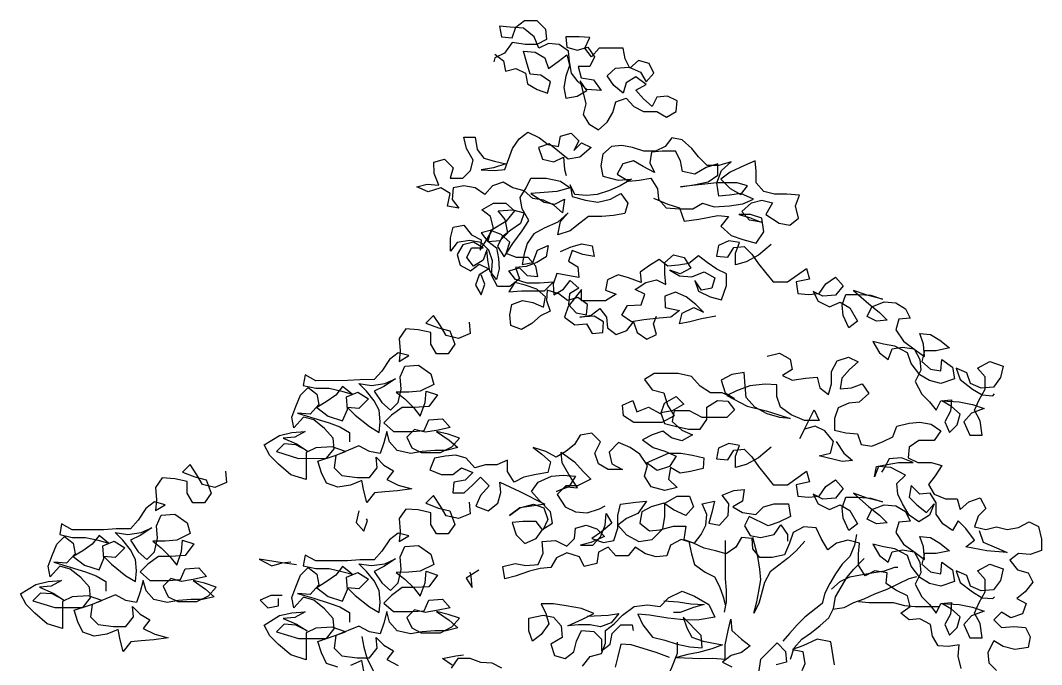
# Model space of a CAD drawing. Extents: x 3530 to 7347, y 5293 to 12601.
# Drawn here: x 4000 to 6632, y 10941 to 12601 of the extents above; entities that cross this region are included whole.
import ezdxf

# ---------------------------------------------------------------- set-up
doc = ezdxf.new("R2010")
doc.units = 0
doc.header["$LTSCALE"] = 150
doc.header["$MEASUREMENT"] = 0
doc.layers.get('0').update_dxf_attribs({"linetype": 'CONTINUOUS'})

msp = doc.modelspace()

# ---------------------------------------------------------------- linework, layer by layer
for points in [[(5222.4, 12514), (5244.6, 12496.8), (5249.6, 12469.6), (5276.8, 12477), (5301.5, 12464.7), (5306.5, 12437.5), (5331.2, 12422.7), (5358.4, 12412.8), (5365.8, 12442.5), (5341, 12459.8), (5313.9, 12462.2), (5303.9, 12494.3), (5296.5, 12521.5), (5326.2, 12519.1), (5350.9, 12504.3), (5360.8, 12477.1), (5385.5, 12494.4), (5407.7, 12511.7), (5415.2, 12484.6), (5405.3, 12457.4), (5400.4, 12427.7), (5405.3, 12400.5), (5435, 12405.5), (5459.7, 12420.3), (5442.4, 12445), (5457.3, 12385.7), (5449.9, 12358.6), (5464.7, 12333.9), (5489.4, 12319.1), (5511.7, 12338.8), (5526.5, 12363.6), (5533.9, 12390.8), (5561, 12400.7), (5580.8, 12378.4), (5605.5, 12366.1), (5640.1, 12366.1), (5664.9, 12351.3), (5689.6, 12366.2), (5692, 12393.4), (5667.3, 12405.7), (5640.1, 12403.2), (5627.8, 12378.5), (5605.5, 12398.2), (5585.7, 12420.5), (5612.9, 12435.3), (5585.7, 12455.1), (5561, 12440.2), (5553.6, 12413), (5528.9, 12432.8), (5511.6, 12457.5), (5533.8, 12477.2), (5568.4, 12479.8), (5598, 12467.4), (5612.9, 12442.7), (5632.6, 12465), (5620.3, 12489.7), (5593.1, 12497.1), (5570.8, 12477.3), (5558.5, 12502), (5553.5, 12529.2), (5491.7, 12529.1), (5472, 12506.8), (5454.7, 12529.1), (5467, 12556.3), (5439.8, 12558.7), (5405.2, 12558.7), (5407.7, 12531.5), (5434.9, 12524.1), (5462.1, 12531.6), (5479.4, 12506.9), (5467.1, 12482.1), (5437.4, 12482.1), (5444.8, 12452.5), (5477, 12447.5), (5496.8, 12420.4), (5459.7, 12422.8), (5437.4, 12442.6), (5420.1, 12464.8), (5415.1, 12494.4), (5412.6, 12521.6), (5387.9, 12538.9), (5360.7, 12541.3), (5336, 12529), (5323.7, 12558.6), (5296.4, 12580.8), (5261.8, 12583.3), (5234.7, 12585.7), (5239.6, 12558.5), (5266.8, 12556.1), (5276.7, 12583.3), (5298.9, 12600.6), (5331, 12600.6), (5353.3, 12578.4), (5355.8, 12551.2), (5331.1, 12538.8), (5301.4, 12538.8), (5266.8, 12543.7), (5247.1, 12516.5), (5222.4, 12504.1), (5219.9, 12494.3)], [(5631.6, 12142.3), (5668.7, 12127.5), (5698.4, 12117.7), (5710.8, 12083.1), (5747.8, 12088.1), (5797.3, 12098), (5824.4, 12095.5), (5804.7, 12070.8), (5831.9, 12046.1), (5861.6, 12036.3), (5896.2, 12026.4), (5915.9, 12056.1), (5910.9, 12090.7), (5881.3, 12100.5), (5851.6, 12100.5), (5878.8, 12093.1), (5908.5, 12080.8), (5878.8, 12085.7), (5859, 12107.9), (5883.7, 12130.2), (5910.9, 12137.6), (5938.1, 12130.2), (5920.8, 12100.6), (5955.4, 12078.4), (5982.6, 12073.4), (6004.9, 12090.8), (5997.4, 12122.9), (6007.3, 12150.1), (5975.1, 12152.5), (5943, 12152.5), (5915.8, 12159.9), (5896, 12182.1), (5896, 12211.8), (5893.5, 12238.9), (5866.3, 12226.6), (5829.3, 12209.2), (5804.6, 12191.9), (5829.3, 12167.2), (5856.5, 12152.4), (5873.8, 12174.7), (5846.6, 12182.1), (5794.7, 12182), (5700.8, 12172), (5735.4, 12177), (5772.5, 12184.5), (5797.2, 12201.8), (5797.1, 12231.4), (5767.5, 12221.5), (5737.9, 12204.2), (5705.7, 12211.6), (5700.8, 12238.8), (5688.4, 12263.5), (5653.8, 12263.4), (5626.6, 12260.9), (5621.7, 12233.7), (5634.1, 12209), (5604.4, 12223.8), (5579.7, 12238.6), (5552.5, 12231.2), (5537.7, 12204), (5567.4, 12186.7), (5594.5, 12189.2), (5624.2, 12194.2), (5641.5, 12167), (5644, 12139.9), (5663.8, 12117.6), (5698.4, 12115.2), (5733, 12115.2), (5757.7, 12130.1), (5787.4, 12120.2), (5826.9, 12122.7), (5861.5, 12127.7), (5888.7, 12140.1), (5856.5, 12154.9), (5826.9, 12149.9), (5799.7, 12147.4), (5794.7, 12182), (5807, 12214.1), (5831.7, 12236.4), (5799.6, 12226.5), (5770, 12226.5), (5747.7, 12248.7), (5730.4, 12270.9), (5705.6, 12293.1), (5678.5, 12298), (5661.2, 12275.8), (5636.5, 12263.4), (5606.8, 12263.4), (5577.2, 12273.2), (5550, 12278.2), (5522.8, 12275.7), (5500.6, 12255.9), (5495.7, 12226.2), (5500.6, 12199), (5540.2, 12189.2), (5574.8, 12191.7), (5545.1, 12174.4), (5518, 12162), (5485.8, 12152.1), (5458.7, 12149.6), (5429, 12152), (5416.6, 12176.7), (5421.6, 12147.1), (5456.2, 12137.2), (5488.3, 12132.3), (5520.4, 12139.7), (5547.6, 12154.6), (5564.9, 12129.9), (5557.5, 12102.7), (5527.9, 12097.7), (5498.2, 12095.2), (5463.6, 12095.2), (5441.4, 12077.9), (5416.7, 12058.1), (5384.6, 12048.2), (5392, 12082.8), (5411.7, 12105), (5384.6, 12080.3), (5350, 12065.4), (5322.8, 12050.6), (5305.6, 12025.9), (5298.2, 11998.7), (5293.2, 11971.5), (5320.4, 11976.5), (5332.8, 12008.6), (5359.9, 12021), (5355, 11991.3), (5330.3, 11976.5), (5303.1, 11966.6), (5276, 11964.1), (5285.9, 11934.4), (5261.2, 11914.6), (5229, 11914.6), (5214.2, 11944.2), (5216.6, 11981.3), (5206.7, 12008.5), (5186.9, 12028.2), (5157.3, 12033.1), (5125.1, 12028.2), (5107.9, 12005.9), (5107.8, 12040.5), (5115.2, 12067.7), (5142.4, 12072.7), (5162.2, 12048), (5186.9, 12035.6), (5184.5, 12008.5), (5201.8, 12035.7), (5219, 12065.3), (5211.6, 12095), (5189.3, 12112.3), (5219, 12129.6), (5251.1, 12129.6), (5273.3, 12109.9), (5251.1, 12082.7), (5214.1, 12060.4), (5186.9, 12052.9), (5204.2, 12030.7), (5236.4, 12033.2), (5256.1, 12053), (5248.7, 12087.6), (5231.3, 12109.8), (5268.4, 12112.3), (5298.1, 12104.9), (5288.2, 12077.7), (5263.5, 12060.4), (5241.3, 12043.1), (5228.9, 12018.4), (5246.3, 11991.2), (5268.5, 12025.8), (5293.2, 12058), (5310.4, 12085.2), (5293.1, 12114.8), (5288.1, 12144.5), (5302.9, 12169.2), (5315.3, 12193.9), (5354.8, 12194), (5391.9, 12186.6), (5416.6, 12169.3), (5382, 12159.4), (5349.9, 12156.9), (5315.3, 12154.4), (5349.9, 12132.2), (5377.1, 12127.3), (5401.8, 12139.6), (5396.9, 12105), (5374.7, 12124.8), (5347.5, 12137.1), (5320.3, 12142), (5298, 12161.8), (5268.4, 12169.2), (5243.6, 12184), (5216.5, 12174.1), (5196.7, 12151.8), (5172, 12169.1), (5142.3, 12174), (5115.1, 12169), (5112.7, 12139.4), (5130, 12117.1), (5100.4, 12122.1), (5107.7, 12154.2), (5083, 12169), (5050.9, 12159.1), (5021.2, 12171.4), (5048.4, 12178.9), (5078.1, 12176.4), (5065.7, 12206), (5065.6, 12235.7), (5092.8, 12243.1), (5115.1, 12220.9), (5107.7, 12193.7), (5139.8, 12193.8), (5159.6, 12213.5), (5167, 12240.7), (5149.6, 12270.4), (5142.2, 12300), (5171.9, 12300.1), (5176.8, 12267.9), (5194.1, 12245.7), (5221.3, 12238.3), (5251, 12230.9), (5218.9, 12221), (5186.8, 12216), (5221.4, 12213.6), (5248.5, 12216.1), (5268.3, 12270.5), (5285.5, 12295.2), (5307.8, 12312.5), (5337.4, 12297.7), (5359.7, 12280.5), (5386.9, 12275.5), (5391.8, 12302.7), (5419, 12310.2), (5438.8, 12290.4), (5426.4, 12265.7), (5446.2, 12285.5), (5470.9, 12273.1), (5441.3, 12248.4), (5411.6, 12243.4), (5362.2, 12282.9), (5335, 12273), (5344.9, 12243.4), (5374.6, 12236), (5399.3, 12248.4), (5401.8, 12216.2), (5406.7, 12201.4)], [(5392.1, 12004.8), (5419.3, 12017.2), (5446.5, 12024.6), (5473.7, 12019.7), (5478.6, 11992.5), (5449, 11997.4), (5421.8, 12007.3), (5411.9, 11980.1), (5436.6, 11965.3), (5439.1, 11938.1), (5409.5, 11943), (5382.3, 11948), (5372.4, 11920.8), (5374.9, 11893.6), (5399.6, 11908.4), (5416.9, 11930.7), (5439.2, 11910.9), (5414.5, 11896.1), (5412, 11868.9), (5431.8, 11846.7), (5459, 11841.8), (5461.4, 11868.9), (5436.7, 11886.2), (5409.5, 11878.8), (5387.3, 11896.1), (5357.6, 11905.9), (5355.2, 11878.7), (5365.1, 11851.6), (5340.4, 11839.2), (5318.2, 11819.4), (5291, 11804.5), (5263.8, 11814.4), (5261.3, 11841.6), (5266.2, 11868.8), (5293.4, 11878.7), (5320.6, 11873.8), (5347.8, 11861.4), (5352.7, 11888.6), (5330.4, 11908.4), (5300.8, 11918.2), (5273.6, 11925.6), (5258.8, 11900.9), (5290.9, 11903.4), (5350.2, 11903.4), (5372.4, 11925.7), (5337.8, 11923.2), (5305.7, 11923.2), (5276, 11933), (5258.7, 11955.3), (5285.9, 11962.7), (5305.7, 11942.9), (5332.9, 11940.5), (5327.9, 11967.7), (5308.1, 11989.9), (5278.5, 11989.9), (5251.3, 11999.7), (5261.1, 12029.4), (5238.9, 12049.1), (5211.7, 12059), (5204.3, 12031.8), (5226.5, 12014.5), (5231.5, 11987.4), (5234, 11960.2), (5226.6, 11933), (5209.3, 11955.2), (5204.3, 11982.4), (5201.8, 12009.6), (5192, 11982.4), (5167.3, 11967.5), (5150, 11989.7), (5162.3, 12014.5), (5192, 12014.5), (5167.2, 12029.3), (5140, 12021.9), (5125.2, 11997.1), (5132.7, 11970), (5159.9, 11955.2), (5182.1, 11972.5), (5206.8, 11960.1), (5182.1, 11945.3), (5172.3, 11918.1), (5187.1, 11893.4), (5197, 11920.6), (5187.1, 11945.3)], [(5934.5, 12023), (5902.4, 11995.8), (5870.3, 11978.4), (5843.1, 11971), (5843.1, 12000.7), (5852.9, 12027.9), (5825.7, 12032.8), (5798.6, 12020.4), (5793.6, 11993.2), (5823.3, 11990.8), (5838.1, 12015.5), (5865.3, 12018), (5885.1, 11998.2), (5902.4, 11973.5), (5919.7, 11951.3), (5939.5, 11926.6), (5976.6, 11926.6), (6026, 11961.3), (6033.4, 11934.1), (5998.8, 11926.7), (6003.8, 11897), (6031, 11894.6), (6058.2, 11897.1), (6075.4, 11921.8), (6100.1, 11939.1), (6119.9, 11916.9), (6100.2, 11892.2), (6068.1, 11889.7), (6043.3, 11902), (6055.7, 11877.3), (6085.4, 11862.5), (6112.5, 11874.9), (6137.3, 11860.1), (6157.1, 11825.5), (6134.8, 11808.2), (6120, 11840.3), (6117.5, 11867.5), (6127.4, 11894.7), (6159.5, 11894.7), (6191.6, 11892.2), (6221.3, 11882.4), (6181.7, 11892.2), (6147.1, 11904.6), (6186.7, 11870), (6213.9, 11847.8), (6233.7, 11828), (6206.5, 11825.5), (6181.8, 11837.9), (6194.1, 11862.6), (6226.2, 11875), (6255.9, 11872.5), (6280.6, 11857.7), (6293, 11833), (6263.3, 11830.5), (6255.9, 11803.3), (6275.7, 11773.7), (6305.4, 11751.5), (6330.1, 11734.2), (6327.6, 11766.3), (6317.7, 11793.5), (6344.9, 11791.1), (6369.6, 11776.3), (6394.4, 11756.5), (6359.8, 11749.1), (6330.1, 11749), (6322.7, 11721.9), (6345, 11702.1), (6372.2, 11697.2), (6374.6, 11726.8), (6401.8, 11707.1), (6406.8, 11677.4), (6372.2, 11665.1), (6342.6, 11672.4), (6317.8, 11687.2), (6295.6, 11716.9), (6285.7, 11744.1), (6253.5, 11761.3), (6223.9, 11766.2), (6196.7, 11773.6), (6214, 11744), (6236.2, 11726.7), (6246.1, 11753.9), (6273.3, 11758.9), (6302.9, 11754), (6317.8, 11726.8), (6320.3, 11699.6), (6305.5, 11669.9), (6322.8, 11637.8), (6342.6, 11618.1), (6359.9, 11595.9), (6372.3, 11620.6), (6399.4, 11623.1), (6397, 11593.4), (6382.2, 11566.2), (6394.6, 11539), (6414.3, 11558.8), (6421.7, 11586), (6399.5, 11605.8), (6374.7, 11620.6), (6419.2, 11618.1), (6453.8, 11610.8), (6483.5, 11600.9), (6451.4, 11588.5), (6431.6, 11566.3), (6446.5, 11531.7), (6478.6, 11531.7), (6473.6, 11568.8), (6458.8, 11595.9), (6471.1, 11623.1), (6485.9, 11650.3), (6485.9, 11682.5), (6466.1, 11704.7), (6498.2, 11722), (6532.8, 11709.7), (6525.4, 11680), (6508.1, 11655.3), (6476, 11652.8), (6448.8, 11665.1), (6438.9, 11692.3), (6411.7, 11704.6), (6421.6, 11675), (6453.8, 11650.3), (6478.5, 11635.5), (6505.7, 11633.1), (6510.6, 11638)], [(5792.1, 11838.6), (5755, 11831.2), (5725.4, 11823.7), (5698.2, 11818.8), (5705.6, 11846), (5735.2, 11860.8), (5759.9, 11848.5), (5740.1, 11868.2), (5715.4, 11888), (5688.2, 11900.3), (5661, 11890.4), (5661.1, 11860.7), (5698.1, 11853.4), (5675.9, 11836), (5646.3, 11833.5), (5606.7, 11828.6), (5574.6, 11823.6), (5549.9, 11840.9), (5564.7, 11865.6), (5599.3, 11868.1), (5609.1, 11895.3), (5584.4, 11907.6), (5611.6, 11924.9), (5638.8, 11932.4), (5663.5, 11920.1), (5661, 11947.2), (5661, 11976.9), (5683.2, 11996.7), (5710.4, 11989.3), (5727.7, 11962.1), (5700.5, 11947.3), (5673.3, 11957.1), (5698.1, 11942.3), (5730.2, 11939.9), (5762.3, 11952.3), (5789.5, 11937.5), (5782.1, 11910.3), (5754.9, 11905.3), (5737.6, 11930), (5747.5, 11902.8), (5777.2, 11888), (5806.9, 11880.6), (5819.2, 11917.7), (5819.1, 11947.4), (5794.4, 11959.7), (5769.7, 11977), (5747.4, 11994.3), (5722.7, 11974.5), (5695.6, 11969.5), (5668.4, 11967), (5646.1, 11984.3), (5621.4, 11969.4), (5596.7, 11952.1), (5599.2, 11924.9), (5567.1, 11937.3), (5539.9, 11944.7), (5512.7, 11932.3), (5507.8, 11905.1), (5535, 11895.2), (5507.8, 11877.9), (5446.1, 11877.8), (5446, 11907.5), (5411.5, 11863), (5401.6, 11835.8), (5428.8, 11816), (5458.5, 11818.5), (5473.3, 11793.8), (5500.5, 11796.3), (5502.9, 11823.5), (5478.2, 11838.3), (5441.2, 11835.8), (5470.8, 11840.8), (5493, 11858.1), (5510.3, 11835.9), (5512.8, 11808.7), (5535.1, 11791.4), (5562.3, 11801.3), (5579.6, 11823.6), (5589.5, 11796.4), (5614.2, 11779.1), (5638.9, 11791.5), (5631.5, 11818.7), (5638.8, 11838.5)], [(5156.2, 11823.4), (5158.7, 11793.7), (5129, 11781.3), (5096.9, 11788.7), (5082, 11813.4), (5064.7, 11840.6), (5045, 11820.8), (5077.1, 11808.5), (5106.8, 11801.1), (5119.2, 11766.5), (5101.9, 11741.8), (5072.2, 11741.7), (5057.4, 11766.4), (5057.3, 11796.1), (5025.2, 11803.5), (4993.1, 11805.9), (4975.8, 11781.2), (4978.3, 11749.1), (4975.9, 11721.9), (5000.6, 11736.7), (4973.4, 11744.1), (4951.2, 11726.8), (4931.4, 11697.1), (4911.7, 11674.9), (4874.6, 11674.8), (4842.5, 11672.3), (4760.9, 11672.2), (4733.7, 11687.1), (4728.8, 11659.9), (4760.9, 11652.5), (4795.5, 11652.5), (4827.7, 11645.1), (4854.9, 11637.7), (4830.1, 11657.5), (4812.8, 11635.2), (4788.1, 11617.9), (4763.4, 11603.1), (4793.1, 11580.8), (4830.2, 11568.5), (4842.5, 11598.2), (4840, 11630.3), (4869.7, 11642.7), (4896.9, 11625.4), (4872.2, 11600.7), (4842.5, 11603.1), (4862.3, 11583.4), (4899.4, 11553.8), (4924.1, 11539), (4926.6, 11566.1), (4924.1, 11595.8), (4911.7, 11620.5), (4891.9, 11645.2), (4872.1, 11664.9), (4904.3, 11660), (4938.9, 11665), (4966, 11677.4), (4936.4, 11657.6), (4911.7, 11645.2), (4931.5, 11615.6), (4953.7, 11595.8), (4973.5, 11615.6), (4980.9, 11650.2), (4978.4, 11682.3), (4990.7, 11709.5), (5025.3, 11712), (5057.4, 11689.8), (5064.9, 11662.6), (5030.3, 11645.3), (5000.7, 11642.8), (4968.5, 11642.8), (4990.8, 11625.5), (5013, 11603.3), (5030.4, 11581.1), (5042.7, 11615.7), (5045.1, 11645.3), (5074.8, 11635.5), (5052.6, 11605.8), (5015.5, 11603.3), (4983.4, 11603.3), (4956.2, 11583.5), (4936.5, 11563.7), (4961.2, 11541.5), (5010.6, 11541.5), (5040.3, 11544), (5052.6, 11571.2), (5087.2, 11573.7), (5107, 11551.5), (5072.4, 11544), (5042.8, 11539.1), (5015.6, 11546.4), (4995.8, 11526.7), (5008.2, 11499.5), (5032.9, 11487.2), (5082.3, 11487.2), (5112, 11502.1), (5131.7, 11524.3), (5102.1, 11534.2), (5072.4, 11541.6), (5104.6, 11519.3), (5126.8, 11499.6), (5097.2, 11492.2), (5067.5, 11492.1), (5035.4, 11489.6), (5005.7, 11484.7), (4971.1, 11492), (4951.3, 11514.3), (4943.9, 11541.4), (4936.5, 11511.8), (4926.7, 11484.6), (4899.5, 11489.5), (4872.3, 11504.3), (4813, 11479.5), (4808.1, 11447.4), (4827.9, 11427.7), (4867.4, 11422.8), (4899.5, 11422.8), (4919.3, 11447.5), (4916.8, 11474.7), (4936.6, 11454.9), (4961.3, 11440.1), (4944, 11417.9), (4973.7, 11403.1), (5008.3, 11393.2), (4971.2, 11388.2), (4939.1, 11385.7), (4911.9, 11383.3), (4892.2, 11358.5), (4884.7, 11388.2), (4879.8, 11415.3), (4850.1, 11403), (4818, 11398), (4788.3, 11407.9), (4776, 11435), (4766, 11464.7), (4810.5, 11479.5), (4837.7, 11489.4), (4803.1, 11501.8), (4761.1, 11499.3), (4736.4, 11486.9), (4736.4, 11417.7), (4696.9, 11430), (4664.7, 11457.2), (4642.5, 11479.4), (4627.6, 11506.6), (4667.1, 11531.3), (4699.3, 11538.7), (4733.9, 11541.2), (4706.7, 11526.4), (4677, 11523.9), (4711.6, 11509.1), (4738.8, 11491.8), (4709.2, 11506.6), (4679.5, 11509.1), (4659.8, 11489.3), (4716.6, 11472), (4788.3, 11472.1), (4808, 11496.8), (4805.5, 11524), (4783.3, 11548.7), (4756.1, 11570.9), (4728.9, 11578.3), (4704.2, 11551.1), (4699.2, 11578.3), (4709.1, 11605.5), (4721.4, 11635.1), (4741.2, 11654.9), (4763.4, 11637.7), (4768.4, 11610.5), (4746.2, 11585.7), (4714, 11588.2), (4756.1, 11575.9), (4795.6, 11563.5), (4822.8, 11553.7), (4847.5, 11538.9), (4847.6, 11514.2)], [(5924.4, 11735.2), (5956.5, 11742.7), (5983.7, 11727.9), (5988.7, 11700.7), (5964, 11685.8), (5988.7, 11673.5), (6023.3, 11678.5), (6052.9, 11681), (6060.4, 11653.8), (6082.6, 11636.5), (6090, 11663.7), (6090, 11695.8), (6104.8, 11723), (6134.4, 11732.9), (6159.2, 11720.6), (6136.9, 11700.8), (6117.2, 11678.6), (6112.3, 11651.4), (6141.9, 11653.9), (6169.1, 11663.8), (6186.4, 11639.1), (6161.7, 11616.8), (6134.5, 11614.3), (6107.4, 11601.9), (6097.5, 11574.8), (6097.5, 11545.1), (6127.2, 11537.7), (6156.9, 11535.3), (6166.8, 11508.1), (6194, 11503.2), (6223.6, 11515.6), (6248.3, 11527.9), (6258.2, 11555.1), (6290.3, 11562.6), (6317.5, 11565.1), (6347.1, 11560.2), (6371.9, 11542.9), (6354.6, 11518.2), (6315, 11518.1), (6290.3, 11500.8), (6287.9, 11473.6), (6312.6, 11461.3), (6347.2, 11461.3), (6374.4, 11453.9), (6357.1, 11426.7), (6339.9, 11404.5), (6354.7, 11379.8), (6384.4, 11367.4), (6414, 11367.5), (6421.5, 11340.3), (6443.7, 11360.1), (6473.3, 11370), (6488.2, 11342.8), (6468.4, 11323), (6458.6, 11295.8), (6488.2, 11288.4), (6515.4, 11295.9), (6542.6, 11288.5), (6572.2, 11293.5), (6599.4, 11308.3), (6624.1, 11296), (6631.6, 11263.9), (6631.6, 11234.2), (6602, 11224.3), (6572.3, 11226.7), (6550.1, 11209.4), (6569.9, 11184.7), (6597.1, 11177.3), (6609.4, 11152.6), (6589.7, 11127.9), (6567.5, 11110.6), (6592.2, 11098.3), (6582.3, 11071.1), (6552.7, 11061.2), (6528, 11076), (6508.2, 11056.2), (6528, 11036.4), (6560.1, 11038.9), (6589.8, 11036.5), (6602.2, 11011.8), (6597.2, 10984.6), (6562.7, 10979.6), (6533, 10987), (6508.3, 11001.8), (6493.5, 10972.1), (6496, 10945), (6515.7, 10925.2)], [(6102.5, 11515.5), (6122.3, 11485.8), (6144.6, 11466.1), (6117.4, 11463.6), (6058.1, 11478.3), (6087.7, 11485.8), (6095.1, 11515.4), (6072.8, 11542.6), (6048.1, 11554.9), (6020.9, 11547.5), (6008.6, 11522.8), (6045.6, 11596.9), (6058, 11569.8), (6020.9, 11569.7), (5986.3, 11584.5), (5959.1, 11604.3), (5949.2, 11631.5), (5949.2, 11661.1), (5919.5, 11663.6), (5880, 11658.6), (5845.4, 11646.2), (5820.7, 11633.8), (5872.6, 11606.7), (5922, 11594.4), (5954.2, 11584.5), (5983.8, 11574.7), (5956.7, 11577.1), (5924.5, 11587), (5892.4, 11604.2), (5870.1, 11628.9), (5867.6, 11658.6), (5865.1, 11693.2), (5833, 11688.2), (5805.8, 11673.3), (5815.7, 11641.2), (5840.5, 11626.4), (5808.3, 11641.2), (5778.7, 11641.2), (5751.5, 11658.5), (5729.2, 11683.2), (5694.6, 11690.5), (5632.8, 11690.5), (5608.1, 11675.6), (5627.9, 11648.5), (5657.6, 11641.1), (5667.5, 11609), (5684.8, 11581.8), (5652.7, 11564.5), (5581, 11564.4), (5553.8, 11581.7), (5551.3, 11608.9), (5578.5, 11621.2), (5588.4, 11591.6), (5618.1, 11604), (5650.2, 11586.7), (5660.1, 11613.9), (5689.7, 11631.2), (5709.5, 11611.5), (5679.9, 11594.1), (5650.2, 11589.2), (5660.1, 11562), (5687.3, 11554.6), (5721.9, 11547.2), (5751.6, 11547.3), (5768.8, 11572), (5768.8, 11604.1), (5796, 11621.4), (5823.2, 11619), (5840.5, 11596.8), (5820.7, 11577), (5756.5, 11576.9), (5724.3, 11594.2), (5684.8, 11594.1), (5679.9, 11567), (5704.6, 11544.7), (5731.8, 11532.4), (5704.6, 11517.6), (5677.5, 11524.9), (5655.2, 11542.2), (5628, 11532.3), (5603.3, 11519.9), (5630.5, 11500.2), (5660.2, 11490.3), (5689.9, 11478), (5672.6, 11450.8), (5640.5, 11440.9), (5613.3, 11460.6), (5670.1, 11485.4), (5702.2, 11485.4), (5731.9, 11480.5), (5761.5, 11473.1), (5759.1, 11445.9), (5727, 11438.5), (5699.8, 11433.5), (5675.1, 11448.3), (5670.1, 11418.7), (5692.4, 11396.5), (5660.3, 11389), (5625.7, 11398.9), (5608.3, 11426), (5615.7, 11453.2), (5595.9, 11482.9), (5571.2, 11500.1), (5541.5, 11512.5), (5516.9, 11487.7), (5524.3, 11458.1), (5551.5, 11443.3), (5514.4, 11443.2), (5489.7, 11458.1), (5479.8, 11485.2), (5494.6, 11514.9), (5472.3, 11537.1), (5442.7, 11532.1), (5427.9, 11507.4), (5405.6, 11490.1), (5380.9, 11475.2), (5353.8, 11490.1), (5321.6, 11499.9), (5343.9, 11482.6), (5366.1, 11462.9), (5358.7, 11435.7), (5329.1, 11430.7), (5297, 11423.3), (5272.3, 11410.9), (5255, 11438.1), (5254.9, 11467.7), (5227.8, 11455.3), (5198.1, 11455.3), (5170.9, 11447.9), (5148.7, 11472.6), (5121.5, 11480), (5094.3, 11477.5), (5067.1, 11472.5), (5054.8, 11442.8), (5084.4, 11430.5), (5114.1, 11430.5), (5136.3, 11447.8), (5166, 11435.5), (5146.2, 11415.7), (5116.6, 11410.8), (5114.1, 11383.6), (5143.8, 11383.6), (5166, 11403.4), (5185.8, 11423.2), (5208, 11401), (5185.8, 11376.2), (5173.5, 11349), (5205.6, 11336.7), (5230.3, 11356.5), (5237.7, 11383.7), (5235.2, 11410.9), (5287.1, 11386.2), (5351.4, 11354.1), (5316.8, 11349.2), (5287.2, 11344.2), (5260, 11324.4), (5287.2, 11344.2), (5321.8, 11354.1), (5348.9, 11344.2), (5358.9, 11314.6), (5346.5, 11287.4), (5329.2, 11309.6), (5294.6, 11309.6), (5267.4, 11307.1), (5277.3, 11275), (5299.6, 11252.8), (5329.2, 11265.1), (5346.5, 11289.9), (5371.2, 11304.7), (5366.3, 11334.4), (5336.6, 11364), (5316.8, 11386.2), (5334.1, 11411), (5368.6, 11425.8), (5398.3, 11428.3), (5430.4, 11425.9), (5413.1, 11398.7), (5381, 11386.3), (5408.2, 11398.7), (5435.4, 11396.2), (5413.1, 11430.8), (5395.8, 11460.4), (5393.3, 11487.6), (5427.9, 11462.9), (5450.2, 11438.2), (5470, 11418.5), (5435.4, 11401.2), (5405.7, 11401.1), (5383.5, 11378.9), (5403.3, 11346.8), (5430.5, 11334.4), (5460.2, 11332), (5492.3, 11341.9), (5507.1, 11349.3)], [(5934.5, 11500.5), (5902.4, 11473.3), (5870.3, 11455.9), (5843.1, 11448.5), (5843.1, 11478.1), (5852.9, 11505.3), (5825.7, 11510.3), (5798.6, 11497.9), (5793.6, 11470.7), (5823.3, 11468.2), (5838.1, 11493), (5865.3, 11495.5), (5885.1, 11475.7), (5902.4, 11451), (5919.7, 11428.8), (5939.5, 11404.1), (5976.6, 11404.1), (6026, 11438.8), (6033.4, 11411.6), (5998.8, 11404.1), (6003.8, 11374.5), (6031, 11372.1), (6058.2, 11374.5), (6075.4, 11399.3), (6100.1, 11416.6), (6119.9, 11394.4), (6100.2, 11369.6), (6068.1, 11367.1), (6043.3, 11379.5), (6055.7, 11354.8), (6085.4, 11340), (6112.5, 11352.4), (6137.3, 11337.6), (6157.1, 11303), (6134.8, 11285.7), (6120, 11317.8), (6117.5, 11344.9), (6127.4, 11372.1), (6159.5, 11372.2), (6191.6, 11369.7), (6221.3, 11359.9), (6181.7, 11369.7), (6147.1, 11382), (6186.7, 11347.5), (6213.9, 11325.3), (6233.7, 11305.5), (6206.5, 11303), (6181.8, 11315.4), (6194.1, 11340.1), (6226.2, 11352.5), (6255.9, 11350), (6280.6, 11335.2), (6293, 11310.5), (6263.3, 11308), (6255.9, 11280.8), (6275.7, 11251.2), (6305.4, 11229), (6330.1, 11211.7), (6327.6, 11243.8), (6317.7, 11271), (6344.9, 11268.5), (6369.6, 11253.7), (6394.4, 11234), (6359.8, 11226.6), (6330.1, 11226.5), (6322.7, 11199.3), (6345, 11179.6), (6372.2, 11174.7), (6374.6, 11204.3), (6401.8, 11184.6), (6406.8, 11154.9), (6372.2, 11142.5), (6342.6, 11149.9), (6317.8, 11164.7), (6295.6, 11194.4), (6285.7, 11221.5), (6253.5, 11238.8), (6223.9, 11243.7), (6196.7, 11251.1), (6214, 11221.5), (6236.2, 11204.2), (6246.1, 11231.4), (6273.3, 11236.4), (6302.9, 11231.4), (6317.8, 11204.3), (6320.3, 11177.1), (6305.5, 11147.4), (6322.8, 11115.3), (6342.6, 11095.6), (6359.9, 11073.3), (6372.3, 11098.1), (6399.4, 11100.6), (6397, 11070.9), (6382.2, 11043.7), (6394.6, 11016.5), (6414.3, 11036.3), (6421.7, 11063.5), (6399.5, 11083.3), (6374.7, 11098.1), (6419.2, 11095.6), (6453.8, 11088.2), (6483.5, 11078.4), (6451.4, 11066), (6431.6, 11043.7), (6446.5, 11009.2), (6478.6, 11009.2), (6473.6, 11046.3), (6458.8, 11073.4), (6471.1, 11100.6), (6485.9, 11127.8), (6485.9, 11159.9), (6466.1, 11182.2), (6498.2, 11199.5), (6532.8, 11187.2), (6525.4, 11157.5), (6508.1, 11132.8), (6476, 11130.3), (6448.8, 11142.6), (6438.9, 11169.8), (6411.7, 11182.1), (6421.6, 11152.5), (6453.8, 11127.8), (6478.5, 11113), (6505.7, 11110.5), (6510.6, 11115.5)], [(4528.2, 11439.3), (4530.7, 11409.6), (4501.1, 11397.2), (4469, 11404.6), (4454.1, 11429.3), (4436.8, 11456.5), (4417, 11436.7), (4449.2, 11424.4), (4478.8, 11417), (4491.2, 11382.4), (4473.9, 11357.7), (4444.3, 11357.6), (4429.4, 11382.3), (4429.4, 11412), (4397.3, 11419.4), (4365.1, 11421.8), (4347.9, 11397.1), (4350.4, 11365), (4347.9, 11337.8), (4372.6, 11352.6), (4345.4, 11360), (4323.2, 11342.7), (4303.5, 11313), (4283.7, 11290.8), (4246.6, 11290.7), (4214.5, 11288.2), (4133, 11288.2), (4105.8, 11303), (4100.9, 11275.8), (4133, 11268.4), (4167.6, 11268.4), (4199.7, 11261), (4226.9, 11253.7), (4202.2, 11273.4), (4184.9, 11251.1), (4160.2, 11233.8), (4135.5, 11219), (4165.2, 11196.8), (4202.3, 11184.4), (4214.6, 11214.1), (4212.1, 11246.2), (4241.7, 11258.6), (4268.9, 11241.3), (4244.2, 11216.6), (4214.6, 11219), (4234.4, 11199.3), (4271.5, 11169.7), (4296.2, 11154.9), (4298.6, 11182.1), (4296.1, 11211.7), (4283.8, 11236.4), (4264, 11261.1), (4244.2, 11280.9), (4276.3, 11275.9), (4310.9, 11280.9), (4338.1, 11293.3), (4308.4, 11273.5), (4283.7, 11261.1), (4303.5, 11231.5), (4325.8, 11211.7), (4345.5, 11231.5), (4352.9, 11266.1), (4350.4, 11298.2), (4362.8, 11325.4), (4397.4, 11327.9), (4429.5, 11305.7), (4436.9, 11278.6), (4402.4, 11261.2), (4372.7, 11258.7), (4340.6, 11258.7), (4362.8, 11241.4), (4385.1, 11219.2), (4402.4, 11197), (4414.7, 11231.6), (4417.2, 11261.2), (4446.8, 11251.4), (4424.6, 11221.7), (4387.6, 11219.2), (4355.4, 11219.2), (4328.3, 11199.4), (4308.5, 11179.6), (4333.3, 11157.4), (4382.7, 11157.4), (4412.3, 11159.9), (4424.7, 11187.1), (4459.3, 11189.6), (4479.1, 11167.4), (4444.5, 11159.9), (4414.8, 11155), (4387.6, 11162.4), (4367.9, 11142.6), (4380.3, 11115.4), (4405, 11103.1), (4454.4, 11103.1), (4484, 11118), (4503.8, 11140.2), (4474.1, 11150.1), (4444.5, 11157.5), (4476.6, 11135.3), (4498.9, 11115.5), (4469.2, 11108.1), (4439.6, 11108), (4407.4, 11105.5), (4377.8, 11100.6), (4343.2, 11108), (4323.4, 11130.2), (4316, 11157.4), (4308.6, 11127.7), (4298.7, 11100.5), (4271.5, 11105.4), (4244.3, 11120.2), (4185, 11095.5), (4180.1, 11063.3), (4199.9, 11043.6), (4239.5, 11038.7), (4271.6, 11038.7), (4291.3, 11063.4), (4288.8, 11090.6), (4308.6, 11070.9), (4333.4, 11056), (4316.1, 11033.8), (4345.7, 11019), (4380.3, 11009.1), (4343.3, 11004.2), (4311.2, 11001.7), (4284, 10999.2), (4264.2, 10974.4), (4256.8, 11004.1), (4251.8, 11031.3), (4222.2, 11018.9), (4190.1, 11013.9), (4160.4, 11023.8), (4148, 11050.9), (4138.1, 11080.6), (4182.6, 11095.5), (4209.7, 11105.4), (4175.1, 11117.7), (4133.1, 11115.2), (4108.4, 11102.8), (4108.5, 11033.6), (4068.9, 11045.9), (4036.8, 11073.1), (4014.5, 11095.3), (3999.7, 11122.5), (4039.2, 11147.2), (4071.3, 11154.7), (4105.9, 11157.2), (4078.7, 11142.3), (4049.1, 11139.8), (4083.7, 11125), (4110.9, 11107.7), (4081.2, 11122.5), (4051.6, 11125), (4031.8, 11105.2), (4088.7, 11088), (4160.3, 11088), (4180.1, 11112.7), (4177.6, 11139.9), (4155.3, 11164.6), (4128.1, 11186.8), (4100.9, 11194.2), (4076.2, 11167), (4071.3, 11194.2), (4081.1, 11221.4), (4093.5, 11251.1), (4113.2, 11270.8), (4135.5, 11253.6), (4140.4, 11226.4), (4118.2, 11201.7), (4086.1, 11204.1), (4128.1, 11191.8), (4167.7, 11179.5), (4194.9, 11169.6), (4219.6, 11154.8), (4219.6, 11130.1)], [(6470.9, 11286), (6480.8, 11256.3), (6515.5, 11241.5), (6542.7, 11229.2), (6490.8, 11234.1), (6436.4, 11243.9), (6458.6, 11261.2), (6436.3, 11290.9), (6416.5, 11310.6), (6401.7, 11285.9), (6377, 11303.2), (6359.7, 11327.9), (6359.7, 11357.5), (6344.8, 11382.2), (6317.6, 11379.7), (6295.4, 11401.9), (6290.5, 11372.3), (6310.2, 11352.5), (6335, 11332.8), (6354.7, 11355.1), (6342.4, 11325.4), (6315.2, 11308.1), (6290.5, 11325.3), (6273.2, 11355), (6260.8, 11379.7), (6258.3, 11406.9), (6280.5, 11429.1), (6243.4, 11448.9), (6211.3, 11451.3), (6201.4, 11424.1), (6206.4, 11451.3), (6233.5, 11456.3), (6263.2, 11461.2), (6300.3, 11461.3), (6270.6, 11473.6), (6238.5, 11471.1), (6226.1, 11446.4), (6218.7, 11436.5)], [(5156.2, 11358.9), (5158.7, 11329.2), (5129, 11316.9), (5096.9, 11324.2), (5082, 11348.9), (5064.7, 11376.1), (5045, 11356.3), (5077.1, 11344), (5106.8, 11336.6), (5119.2, 11302), (5101.9, 11277.3), (5072.2, 11277.3), (5057.4, 11302), (5057.3, 11331.6), (5025.2, 11339), (4993.1, 11341.4), (4975.8, 11316.7), (4978.3, 11284.6), (4975.9, 11257.4), (5000.6, 11272.3), (4973.4, 11279.6), (4951.2, 11262.3), (4931.4, 11232.7), (4911.7, 11210.4), (4874.6, 11210.4), (4842.5, 11207.9), (4760.9, 11207.8), (4733.7, 11222.6), (4728.8, 11195.4), (4760.9, 11188), (4795.5, 11188.1), (4827.7, 11180.7), (4854.9, 11173.3), (4830.1, 11193), (4812.8, 11170.8), (4788.1, 11153.4), (4763.4, 11138.6), (4793.1, 11116.4), (4830.2, 11104.1), (4842.5, 11133.7), (4840, 11165.9), (4869.7, 11178.2), (4896.9, 11161), (4872.2, 11136.2), (4842.5, 11138.7), (4862.3, 11118.9), (4899.4, 11089.3), (4924.1, 11074.5), (4926.6, 11101.7), (4924.1, 11131.3), (4911.7, 11156), (4891.9, 11180.7), (4872.1, 11200.5), (4904.3, 11195.6), (4938.9, 11200.5), (4966, 11212.9), (4936.4, 11193.1), (4911.7, 11180.7), (4931.5, 11151.1), (4953.7, 11131.4), (4973.5, 11151.1), (4980.9, 11185.7), (4978.4, 11217.9), (4990.7, 11245.1), (5025.3, 11247.6), (5057.4, 11225.4), (5064.9, 11198.2), (5030.3, 11180.9), (5000.7, 11178.4), (4968.5, 11178.3), (4990.8, 11161), (5013, 11138.8), (5030.4, 11116.6), (5042.7, 11151.2), (5045.1, 11180.9), (5074.8, 11171), (5052.6, 11141.3), (5015.5, 11138.8), (4983.4, 11138.8), (4956.2, 11119), (4936.5, 11099.2), (4961.2, 11077), (5010.6, 11077), (5040.3, 11079.5), (5052.6, 11106.7), (5087.2, 11109.2), (5107, 11087), (5072.4, 11079.6), (5042.8, 11074.6), (5015.6, 11082), (4995.8, 11062.2), (5008.2, 11035), (5032.9, 11022.7), (5082.3, 11022.7), (5112, 11037.6), (5131.7, 11059.9), (5102.1, 11069.7), (5072.4, 11077.1), (5104.6, 11054.9), (5126.8, 11035.1), (5097.2, 11027.7), (5067.5, 11027.7), (5035.4, 11025.2), (5005.7, 11020.2), (4971.1, 11027.6), (4951.3, 11049.8), (4943.9, 11077), (4936.5, 11047.3), (4926.7, 11020.1), (4899.5, 11025), (4872.3, 11039.8), (4813, 11015.1), (4808.1, 10983), (4827.9, 10963.2), (4867.4, 10958.3), (4899.5, 10958.3), (4919.3, 10983.1), (4916.8, 11010.2), (4936.6, 10990.5), (4961.3, 10975.7), (4944, 10953.4), (4973.7, 10938.6)], [(6424.3, 10930.1), (6416.9, 10962.2), (6419.3, 10991.8), (6392.1, 10986.9), (6364.9, 10989.3), (6350.1, 11014), (6345.1, 11043.7), (6317.9, 11058.5), (6290.7, 11056), (6268.5, 11073.3), (6293.2, 11090.6), (6285.7, 11117.7), (6256.1, 11132.5), (6231.4, 11149.8), (6233.8, 11177), (6201.7, 11181.9), (6177, 11169.5), (6159.6, 11196.7), (6159.6, 11226.4), (6162.1, 11253.6), (6132.4, 11260.9), (6102.8, 11253.5), (6080.5, 11236.2), (6063.2, 11265.8), (6050.8, 11293), (6018.7, 11295.4), (5991.5, 11280.6), (5981.7, 11253.4), (5969.3, 11223.7), (5937.2, 11216.3), (5905.1, 11216.3), (5887.8, 11238.5), (5885.3, 11265.7), (5858.1, 11268.1), (5843.3, 11243.4), (5818.6, 11226.1), (5791.4, 11233.4), (5761.7, 11240.8), (5734.5, 11253.2), (5702.4, 11263), (5675.2, 11248.2), (5665.4, 11221), (5638.2, 11218.5), (5611, 11225.9), (5583.8, 11243.1), (5566.5, 11220.9), (5534.4, 11220.9), (5514.6, 11243.1), (5489.9, 11230.7), (5485, 11201), (5452.9, 11193.6), (5440.5, 11218.3), (5408.4, 11228.2), (5381.2, 11215.8), (5366.4, 11191), (5339.2, 11188.5), (5312, 11181.1), (5275, 11168.7), (5247.8, 11161.3), (5242.8, 11193.4), (5274.9, 11200.8), (5302.1, 11195.9), (5334.2, 11198.4), (5346.6, 11228.1), (5344.1, 11257.7), (5378.7, 11260.3), (5408.3, 11245.5), (5428.1, 11265.2), (5430.5, 11292.4), (5457.7, 11299.9), (5484.9, 11290), (5504.7, 11270.3), (5470.1, 11255.4), (5442.9, 11248), (5475.1, 11248), (5494.8, 11270.2), (5507.1, 11299.9), (5509.6, 11329.6), (5524.4, 11304.9), (5497.3, 11282.6), (5472.6, 11265.3), (5502.2, 11255.4), (5529.4, 11260.4), (5539.3, 11292.5), (5539.2, 11324.6), (5546.6, 11354.3), (5586.2, 11359.3), (5613.3, 11361.8), (5591.1, 11329.6), (5561.5, 11317.3), (5539.3, 11299.9), (5561.5, 11275.2), (5593.7, 11258), (5628.3, 11263), (5655.4, 11290.2), (5660.3, 11322.3), (5660.3, 11356.9), (5692.4, 11374.2), (5724.5, 11374.2), (5734.5, 11347.1), (5714.7, 11324.8), (5682.6, 11339.6), (5657.8, 11356.9), (5625.7, 11347), (5601, 11334.6), (5596.1, 11304.9), (5620.8, 11285.2), (5648, 11287.7), (5682.6, 11297.6), (5714.7, 11297.6), (5709.8, 11263), (5737, 11253.2), (5754.3, 11275.4), (5766.6, 11300.1), (5769.1, 11327.3), (5756.7, 11354.5), (5788.8, 11361.9), (5781.4, 11332.3), (5774, 11305.1), (5801.2, 11300.2), (5823.4, 11324.9), (5825.9, 11354.6), (5808.6, 11376.8), (5838.2, 11389.2), (5865.4, 11391.7), (5860.5, 11362), (5835.8, 11347.2), (5860.5, 11332.4), (5895.1, 11327.4), (5914.9, 11347.2), (5942, 11354.7), (5979.1, 11354.7), (5984.1, 11322.6), (5954.4, 11307.7), (5927.3, 11297.8), (5877.8, 11322.5), (5865.5, 11297.8), (5880.3, 11273.1), (5907.5, 11268.1), (5942.1, 11275.6), (5959.4, 11300.3), (5976.7, 11275.6), (5976.7, 11258.3)], [(4872, 11336.4), (4864.6, 11306.7), (4884.4, 11284.5), (4894.3, 11311.7), (4891.8, 11316.6)], [(6021.2, 11258.4), (5999, 11233.6), (5976.8, 11213.8), (5932.3, 11179.2), (5917.5, 11152), (5902.7, 11097.6), (5890.4, 11072.9), (5897.8, 11102.6), (5902.7, 11129.8), (5907.6, 11159.4), (5905.1, 11186.6), (5900.1, 11218.7), (5887.7, 11268.1)], [(6154.6, 11275.8), (6149.7, 11248.6), (6137.4, 11218.9), (6117.6, 11199.1), (6100.4, 11174.4), (6085.5, 11149.7), (6073.2, 11125), (6065.8, 11097.8), (6021.4, 11063.1), (6001.6, 11043.4), (5981.9, 11021.1), (5964.6, 11001.3)], [(5722.2, 11258.1), (5729.6, 11226), (5737.1, 11198.8), (5764.3, 11179.1), (5789, 11166.7), (5801.4, 11142), (5811.3, 11114.8), (5816.2, 11095.1)], [(5816.1, 11260.7), (5816.2, 11161.8), (5818.7, 11132.1), (5818.7, 11102.5), (5813.8, 11075.3)], [(4711.5, 11197.9), (4674.4, 11202.8), (4615.1, 11212.6), (4647.3, 11195.3), (4674.4, 11202.8), (4696.7, 11205.3)], [(5984.4, 10954.4), (5994.3, 10984), (6014, 11006.3), (6038.7, 11023.6), (6060.9, 11040.9), (6083.2, 11060.7), (6095.5, 11085.4), (6100.4, 11115.1), (6130, 11164.6), (6147.3, 11186.8), (6174.5, 11214)], [(4818, 10933.5), (4788.3, 10943.4), (4776, 10970.6), (4766, 11000.2), (4810.5, 11015.1), (4837.7, 11025), (4803.1, 11037.3), (4761.1, 11034.8), (4736.4, 11022.4), (4736.4, 10953.2), (4696.9, 10965.5), (4664.7, 10992.7), (4642.5, 11014.9), (4627.6, 11042.1), (4667.1, 11066.8), (4699.3, 11074.3), (4733.9, 11076.8), (4706.7, 11061.9), (4677, 11059.4), (4711.6, 11044.6), (4738.8, 11027.4), (4709.2, 11042.2), (4679.5, 11044.6), (4659.8, 11024.8), (4716.6, 11007.6), (4788.3, 11007.6), (4808, 11032.4), (4805.5, 11059.6), (4783.3, 11084.2), (4756.1, 11106.5), (4728.9, 11113.9), (4704.2, 11086.6), (4699.2, 11113.8), (4709.1, 11141), (4721.4, 11170.7), (4741.2, 11190.5), (4763.4, 11173.2), (4768.4, 11146), (4746.2, 11121.3), (4714, 11123.7), (4756.1, 11111.4), (4795.6, 11099.1), (4822.8, 11089.2), (4847.5, 11074.4), (4847.6, 11049.7)], [(6090.5, 11134.9), (6112.7, 11154.7), (6137.4, 11167), (6164.6, 11172), (6194.3, 11177), (6226.4, 11181.9), (6253.6, 11191.9), (6261, 11191.9)], [(5181, 11183.5), (5148.9, 11163.7), (5163.8, 11139), (5161.3, 11168.6), (5158.8, 11178.5)], [(6093, 11083), (6122.7, 11087.9), (6147.4, 11100.3), (6174.5, 11110.2), (6201.7, 11122.6), (6233.8, 11135), (6263.5, 11149.9), (6290.6, 11162.2), (6310.4, 11167.2)], [(4674.5, 11118.7), (4644.8, 11118.7), (4617.7, 11106.3), (4637.5, 11086.6), (4664.6, 11091.6), (4664.6, 11111.3)], [(5448.2, 10936.6), (5467.9, 10961.3), (5497.6, 10968.8), (5507.4, 10995.9), (5507.4, 11028.1), (5529.6, 11045.4), (5551.8, 11067.7), (5581.5, 11089.9), (5616.1, 11094.9), (5648.2, 11090), (5670.4, 11112.2), (5705, 11129.6), (5737.1, 11117.2), (5774.2, 11095), (5789.1, 11062.9), (5749.5, 11055.5), (5717.4, 11055.4), (5668, 11060.3), (5621, 11067.7), (5591.4, 11070.2), (5603.8, 11043), (5628.5, 11010.9), (5660.6, 11003.5), (5692.8, 10993.6), (5724.9, 10986.3), (5757, 10983.8), (5754.5, 11015.9), (5707.5, 11062.9), (5717.4, 11035.7), (5729.8, 11011), (5759.5, 11001.1), (5808.9, 10991.3), (5781.7, 10981.4), (5747.2, 10971.5), (5720, 10966.5), (5690.3, 10959), (5752.1, 10956.6), (5784.2, 10956.7), (5816.4, 10954.2), (5816.3, 10991.3), (5823.7, 11028.4), (5831.1, 11058), (5833.6, 11028.4), (5858.3, 11006.2), (5880.6, 10988.9), (5858.4, 10971.6), (5831.2, 10964.1), (5809, 10946.8), (5833.7, 10934.5)], [(5460.4, 11065.1), (5514.8, 11067.6), (5541.9, 11072.6), (5522.2, 11047.9), (5495, 11037.9), (5467.8, 11042.9), (5438.2, 11042.8), (5411, 11040.3), (5448.1, 11057.7), (5477.7, 11072.5), (5445.6, 11084.9), (5406, 11092.2), (5373.9, 11097.1), (5341.8, 11097.1), (5354.1, 11072.4), (5361.6, 11045.2), (5341.8, 11018), (5319.6, 11000.7), (5309.7, 11027.9), (5309.7, 11060), (5346.7, 11067.5), (5373.9, 11062.5), (5393.7, 11040.3), (5396.2, 11010.7), (5366.6, 10993.3), (5376.5, 10963.7), (5403.7, 10956.3), (5425.9, 10973.6), (5433.3, 11000.8), (5445.6, 11028), (5477.7, 11025.6), (5497.5, 11005.8), (5497.6, 10976.2), (5519.8, 10993.5), (5524.7, 11020.7), (5546.9, 11042.9), (5576.6, 11043), (5579.1, 11028.1)], [(5658.1, 11104.8), (5695.1, 11102.4), (5727.3, 11097.5), (5761.9, 11095), (5734.7, 11087.6), (5700.1, 11075.2), (5682.8, 11075.2)], [(6159.7, 11102.8), (6186.9, 11100.4), (6248.7, 11100.4), (6278.4, 11093), (6305.5, 11090.6), (6367.3, 11090.6)], [(4879.7, 11012.7), (4884.7, 10985.5), (4892.1, 10958.3), (4916.9, 10908.9)], [(6098.1, 10939.6), (6088.2, 10998.9), (6053.6, 11006.3), (6016.5, 10989), (5989.3, 10979.1), (6016.5, 10974.2), (6021.5, 10942.1), (6014.1, 10924.7)], [(5673, 10959), (5638.4, 10971.4), (5574.1, 10991.1), (5547, 10993.5), (5539.6, 10961.4), (5532.2, 10934.2)], [(5692.8, 10998.6), (5692.8, 10968.9), (5678, 10931.9), (5663.2, 10902.2), (5665.7, 10872.5), (5673.1, 10845.4), (5680.6, 10815.7), (5690.5, 10786.1), (5697.9, 10753.9), (5700.4, 10726.8), (5700.5, 10684.7)], [(5902.9, 10919.7), (5907.8, 10954.3), (5949.8, 10996.4), (5972, 10974.1), (5974.5, 10946.9), (5947.4, 10939.5)], [(4884.7, 10923.7), (4879.8, 10950.9), (4850.1, 10938.5)], [(5112.1, 10938.7), (5087.3, 10956), (5121.9, 10963.5), (5141.7, 10966)], [(5240.6, 10931.5), (5215.9, 10943.8), (5186.2, 10946.2), (5159, 10956.1), (5126.9, 10956.1), (5109.6, 10931.3)]]:
    msp.add_lwpolyline(points)

doc.saveas('drawing.dxf')
